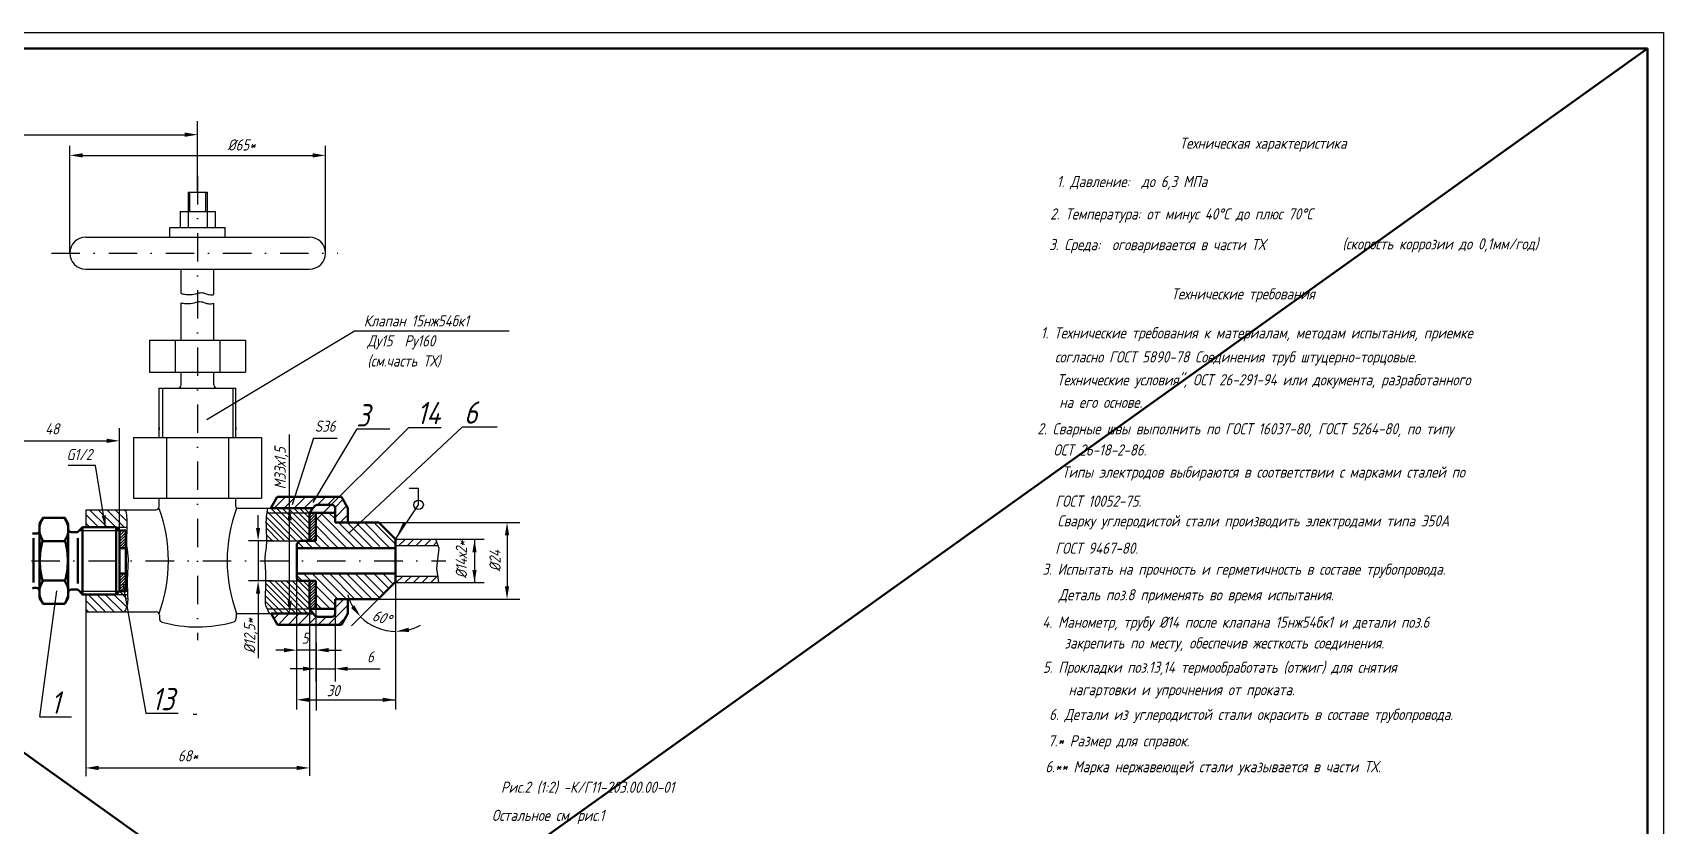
# Model space of a CAD drawing. Header units: inches. Extents: x 11643 to 12484, y 7062 to 7656.
# Drawn here: x 11974 to 12484, y 7408 to 7656 of the extents above; entities that cross this region are included whole.
import ezdxf

# ---------------------------------------------------------------- set-up
doc = ezdxf.new("R2010")
doc.units = ezdxf.units.IN
doc.header["$LTSCALE"] = 0.7
doc.header["$MEASUREMENT"] = 0
doc.linetypes.add('DASHDOT', pattern=[25.4, 12.7, -6.35, 0, -6.35])
doc.styles.get("Standard").update_dxf_attribs({"font": 'romand.shx', "width": 0.8, "oblique": 15, "height": 3.5})
doc.dimstyles.get("Standard").update_dxf_attribs({"dimtxt": 3.5, "dimasz": 4, "dimexe": 4, "dimexo": 0, "dimgap": 2, "dimtad": 1, "dimdec": 0, "dimdsep": 46, "dimtxsty": 'Standard', "dimcen": 0.09, "dimadec": 0, "dimazin": 0, "dimtfac": 1, "dimtdec": 0, "dimtmove": 0, "dimatfit": 3, "dimfxl": 0.18, "dimtolj": 1, "dimtzin": 0, "dimlwd": 25, "dimlwe": 25, "dimarcsym": 0})
pattern_1 = [(45, (10224.52324, 6826.40195), (-0.44194174, 0.44194174), [])]

# ---------------------------------------------------------------- blocks, each defined once
blk = doc.blocks.new('*D9')
at = {"color": 0, "lineweight": 25, "transparency": 16777216}
for p, q in [((11959.05, 7499.37), (11959.05, 7531.91)), ((12001.11, 7499.8), (12001.11, 7531.91)), ((11963.05, 7527.91), (11997.11, 7527.91))]:
    blk.add_line(p, q, dxfattribs=at)
for points in [[(11963.05, 7528.58), (11963.05, 7527.24), (11959.05, 7527.91)], [(11997.11, 7528.58), (11997.11, 7527.24), (12001.11, 7527.91)]]:
    blk.add_solid(points, dxfattribs=at)
at = {"layer": 'DEFPOINTS', "color": 0, "lineweight": 25, "transparency": 16777216}
for p in [(12001.11, 7527.91), (12001.11, 7499.8), (11959.05, 7499.37)]:
    blk.add_point(p, dxfattribs=at)
at = {"color": 0, "lineweight": 25, "transparency": 16777216, "insert": (11980.08, 7531.66), "char_height": 3.5, "attachment_point": 5}
blk.add_mtext('\\A1;48', dxfattribs=at)
blk = doc.blocks.new('*D10')
at = {"color": 0, "lineweight": 25, "transparency": 16777216}
for p, q in [((12082.29, 7502.35), (12126.39, 7502.35)), ((12122.39, 7498.35), (12122.39, 7482.35)), ((12082.07, 7478.35), (12126.39, 7478.35))]:
    blk.add_line(p, q, dxfattribs=at)
for points in [[(12121.72, 7498.35), (12123.05, 7498.35), (12122.39, 7502.35)], [(12121.72, 7482.35), (12123.05, 7482.35), (12122.39, 7478.35)]]:
    blk.add_solid(points, dxfattribs=at)
at = {"layer": 'DEFPOINTS', "color": 0, "lineweight": 25, "transparency": 16777216}
for p in [(12082.29, 7502.35), (12082.07, 7478.35), (12122.39, 7478.35)]:
    blk.add_point(p, dxfattribs=at)
at = {"color": 0, "lineweight": 25, "transparency": 16777216, "insert": (12118.64, 7490.35), "char_height": 3.5, "attachment_point": 5, "rotation": 90}
blk.add_mtext('\\A1;%%C24', dxfattribs=at)
blk = doc.blocks.new('*D11')
at = {"color": 0, "lineweight": 25, "transparency": 16777216}
for p, q in [((12062.58, 7475.35), (12062.58, 7452.55)), ((12068.58, 7475.35), (12068.58, 7452.55)), ((12058.58, 7456.55), (12054.58, 7456.55)), ((12062.58, 7456.55), (12068.58, 7456.55)), ((12072.58, 7456.55), (12082.72, 7456.55))]:
    blk.add_line(p, q, dxfattribs=at)
for points in [[(12058.58, 7457.22), (12058.58, 7455.89), (12062.58, 7456.55)], [(12072.58, 7457.22), (12072.58, 7455.89), (12068.58, 7456.55)]]:
    blk.add_solid(points, dxfattribs=at)
at = {"layer": 'DEFPOINTS', "color": 0, "lineweight": 25, "transparency": 16777216}
for p in [(12062.58, 7475.35), (12068.58, 7475.35), (12068.58, 7456.55)]:
    blk.add_point(p, dxfattribs=at)
at = {"color": 0, "lineweight": 25, "transparency": 16777216, "insert": (12079.65, 7460.3), "char_height": 3.5, "attachment_point": 5}
blk.add_mtext('\\A1;6', dxfattribs=at)

msp = doc.modelspace()

# ---------------------------------------------------------------- hatches: boundary and pattern name
at = {"lineweight": 25}
h = msp.add_hatch(dxfattribs=at)
h.set_pattern_fill('ANSI31', color=256, scale=5, style=0)
h.set_pattern_definition(pattern_1)
h.paths.add_polyline_path([(12062.58, 7501.96, -0.093807), (12060.58, 7502.62), (12060.58, 7496.65), (12062.58, 7496.65)])
h.paths.add_polyline_path([(12062.58, 7505.35), (12060.58, 7505.35), (12060.58, 7502.62, 0.093807), (12062.58, 7501.96)])
h.paths.add_polyline_path([(12062.58, 7483.52), (12062.58, 7484.05), (12060.58, 7484.05), (12060.58, 7475.35), (12062.58, 7475.35)])
h = msp.add_hatch(dxfattribs=at)
h.set_pattern_fill('ANSI31', color=256, scale=5, style=0)
h.set_pattern_definition(pattern_1)
h.paths.add_polyline_path([(12003.11, 7499.8), (12001.63, 7499.8), (12001.11, 7499.29), (12001.11, 7494.32), (12003.11, 7494.32)])
h.paths.add_polyline_path([(12003.11, 7486.38), (12001.68, 7486.38), (12001.11, 7485.82), (12001.11, 7481.09), (12000.99, 7480.95), (12001.1, 7480.85), (12002.58, 7480.85), (12002.58, 7480.86), (12003.11, 7480.86)])

# ---------------------------------------------------------------- linework, layer by layer
for p, q in [((11643.15, 7655.69), (12484.15, 7655.69)), ((12484.15, 7655.69), (12484.15, 7061.69)), ((12022.58, 7605.78), (12028.58, 7605.78)), ((12022.58, 7605.78), (12022.58, 7594.64)), ((12023.08, 7605.78), (12023.08, 7599.64)), ((12028.08, 7605.78), (12028.08, 7599.64)), ((12028.58, 7605.78), (12028.58, 7594.64)), ((12020.08, 7599.64), (12031.08, 7599.64)), ((12020.08, 7599.64), (12020.08, 7594.64)), ((12031.08, 7599.64), (12031.08, 7594.64)), ((11990.6, 7591.64), (12060.57, 7591.64)), ((12016.91, 7594.64), (12034.25, 7594.64)), ((12016.91, 7591.64), (12016.91, 7594.64)), ((12034.25, 7591.64), (12034.25, 7594.64)), ((11990.6, 7581.64), (12060.57, 7581.64)), ((12020.45, 7574.04), (12020.45, 7581.64)), ((12030.71, 7573.69), (12030.71, 7581.64)), ((12020.45, 7559.43), (12020.45, 7571.11)), ((12030.71, 7559.43), (12030.71, 7570.97)), ((12074.88, 7562.31), (12028.47, 7534.49)), ((12074.88, 7562.31), (12123.07, 7562.31)), ((12010.58, 7559.43), (12040.58, 7559.43)), ((12010.58, 7549.43), (12040.58, 7549.43)), ((12020.45, 7545.43), (12020.45, 7549.43)), ((12030.71, 7545.43), (12030.71, 7549.43)), ((12013.58, 7544.43), (12037.58, 7544.43)), ((12013.58, 7528.99), (12013.58, 7544.43)), ((12014.59, 7544.43), (12014.59, 7528.99)), ((12036.57, 7544.43), (12036.57, 7528.99)), ((12037.58, 7528.99), (12037.58, 7544.43)), ((12013.58, 7532.03), (12013.58, 7531.33)), ((12037.58, 7532.03), (12037.58, 7531.33)), ((12091.68, 7532.06), (12101.75, 7532.06)), ((12005.58, 7528.99), (12045.58, 7528.99)), ((12005.58, 7528.99), (12005.58, 7509.99)), ((12015.87, 7528.99), (12015.87, 7509.99)), ((12035.29, 7528.99), (12035.29, 7509.99)), ((12045.58, 7528.99), (12045.58, 7509.99)), ((12061.81, 7528.74), (12069.29, 7528.74)), ((11993.6, 7520.23), (11985.08, 7520.23)), ((11996.79, 7500.85), (11993.6, 7520.23)), ((12005.58, 7509.99), (12045.58, 7509.99)), ((12013.58, 7507.35), (12013.58, 7509.99)), ((12037.58, 7507.35), (12037.58, 7509.99)), ((11990.58, 7506.35), (12012.58, 7506.35)), ((12060.42, 7505.35), (12059.01, 7506.76)), ((12087.52, 7497.17), (12094.73, 7507.83)), ((11976.11, 7490.35), (11976.11, 7501.94)), ((11985.11, 7501.94), (11985.11, 7490.35)), ((11985.11, 7490.35), (11985.11, 7501.94)), ((11988.26, 7499.5), (11989.64, 7500.87)), ((11988.61, 7499.85), (12001.11, 7499.85)), ((12000.11, 7500.85), (12003.44, 7500.85)), ((11974.32, 7498.85), (11975.11, 7498.85)), ((11986.11, 7499.35), (11987.91, 7499.35)), ((12001.11, 7498.94), (12001.11, 7481.95)), ((11976.11, 7478.76), (11976.11, 7490.35)), ((11985.11, 7490.35), (11985.11, 7478.76)), ((11988.61, 7480.85), (12001.11, 7480.85)), ((12000.11, 7479.85), (12003.68, 7479.85)), ((12003.11, 7480.85), (12003.65, 7480.85)), ((12058.58, 7484.05), (12060.58, 7482.05)), ((11990.58, 7474.35), (12012.65, 7474.35)), ((12013.65, 7473.35), (12013.65, 7472.59)), ((12037.64, 7473.35), (12037.64, 7472.59)), ((11976.25, 7441.53), (11986.18, 7441.53))]:
    msp.add_line(p, q)
at = {"lineweight": 50}
for p, q in [((11663.15, 7650.69), (12479.15, 7650.69)), ((12479.15, 7650.69), (12479.15, 7066.69)), ((12048.49, 7506.85), (12050.51, 7510.35)), ((12072.58, 7506.85), (12070.56, 7510.35)), ((12062.28, 7507.53), (12060.59, 7505.35)), ((11976.11, 7501.94), (11977.22, 7503.85)), ((11976.11, 7501.94), (11976.11, 7490.35)), ((11977.22, 7503.85), (11984.01, 7503.85)), ((11985.11, 7501.94), (11984.01, 7503.85)), ((11988.26, 7499.5), (11989.61, 7500.85)), ((11989.61, 7500.85), (11989.61, 7490.35)), ((11989.61, 7500.85), (12000.12, 7500.85)), ((12000.11, 7500.85), (12000.11, 7490.36)), ((12000.11, 7500.85), (12001.11, 7499.85)), ((12001.11, 7499.85), (12003.11, 7499.85)), ((12001.11, 7499.85), (12001.11, 7480.85)), ((12003.11, 7499.85), (12003.11, 7480.85)), ((12087.49, 7497.15), (12082.29, 7502.35)), ((11974.29, 7497.47), (11974.29, 7490.35)), ((11974.29, 7496.98), (11974.29, 7483.52)), ((11974.32, 7498.85), (11975.11, 7498.85)), ((11977.06, 7496.54), (11984.16, 7496.54)), ((11986.11, 7499.35), (11987.91, 7499.35)), ((11988.11, 7497.47), (11988.11, 7490.35)), ((12057.6, 7496.65), (12056.6, 7495.65)), ((11976.11, 7490.35), (11976.11, 7478.76)), ((11985.11, 7478.76), (11985.11, 7490.35)), ((11988.11, 7483.23), (11988.11, 7490.35)), ((11989.61, 7479.85), (11989.61, 7490.35)), ((12000.11, 7479.85), (12000.11, 7490.34)), ((12001.11, 7494.32), (12003.11, 7494.32)), ((12001.11, 7486.38), (12003.11, 7486.38)), ((12057.34, 7484.05), (12056.6, 7484.8)), ((11974.32, 7481.85), (11975.11, 7481.85)), ((11974.32, 7481.85), (11975.11, 7481.85)), ((11974.32, 7481.85), (11975.11, 7481.85)), ((11976.11, 7478.76), (11976.11, 7480.85)), ((11976.11, 7480.57), (11976.11, 7480.85)), ((11977.06, 7484.17), (11984.16, 7484.17)), ((11985.11, 7480.57), (11985.11, 7478.76)), ((11985.11, 7478.76), (11985.11, 7480.57)), ((11986.11, 7481.35), (11987.91, 7481.35)), ((11986.11, 7481.35), (11987.91, 7481.35)), ((11986.11, 7481.35), (11987.91, 7481.35)), ((11988.26, 7481.21), (11989.64, 7479.83)), ((11988.26, 7481.21), (11989.61, 7479.85)), ((11988.26, 7481.21), (11989.61, 7479.85)), ((11989.61, 7479.85), (12000.11, 7479.85)), ((12001.11, 7480.85), (12000.11, 7479.85)), ((12001.11, 7480.85), (12003.11, 7480.85)), ((12087.49, 7483.77), (12082.07, 7478.35)), ((11976.11, 7478.76), (11977.22, 7476.85)), ((11976.11, 7478.76), (11977.22, 7476.85)), ((11977.22, 7476.85), (11984.01, 7476.85)), ((11977.22, 7476.85), (11984.01, 7476.85)), ((11985.11, 7478.76), (11984.01, 7476.85)), ((11985.11, 7478.76), (11984.01, 7476.85)), ((12062.28, 7473.18), (12060.59, 7475.35)), ((12048.58, 7473.85), (12050.6, 7470.35)), ((12048.58, 7473.85), (12058.37, 7473.85)), ((12072.58, 7473.85), (12070.56, 7470.35))]:
    msp.add_line(p, q, dxfattribs=at)
at = {"color": 0, "linetype": 'ByBlock'}
for p, q in [((12025.58, 7605.78), (12025.58, 7627.97)), ((11907.93, 7623.74), (12021.58, 7623.74)), ((11985.6, 7586.64), (11985.6, 7620.26)), ((11989.6, 7617.26), (12061.57, 7617.26)), ((12065.57, 7586.64), (12065.57, 7620.26)), ((12044.51, 7500.65), (12044.51, 7504.65)), ((12049.3, 7496.65), (12041.51, 7496.65)), ((12044.51, 7496.65), (12044.51, 7484.05)), ((12099.98, 7497.15), (12115.21, 7497.15)), ((12112.21, 7497.15), (12112.21, 7483.55)), ((12087.49, 7490.35), (12087.49, 7443.83)), ((12056.54, 7484.8), (12056.54, 7443.83)), ((12049.05, 7484.05), (12041.51, 7484.05)), ((12044.51, 7480.05), (12044.51, 7459.86)), ((12100.94, 7483.55), (12115.21, 7483.55)), ((11990.58, 7474.35), (11990.58, 7422.95)), ((12060.58, 7474.35), (12060.58, 7423.04)), ((12062.64, 7464.76), (12062.64, 7443.53)), ((12060.54, 7446.83), (12087.49, 7446.83)), ((11994.58, 7425.51), (12056.58, 7425.51))]:
    msp.add_line(p, q, dxfattribs=at)
at = {"linetype": 'DASHDOT'}
for p, q in [((12025.58, 7610.81), (12025.58, 7465.5)), ((11979.88, 7586.64), (12069.5, 7586.64)), ((11902.05, 7490.35), (12103.23, 7490.35))]:
    msp.add_line(p, q, dxfattribs=at)
at = {"linetype": 'Continuous'}
for p, q in [((12010.58, 7559.43), (12010.58, 7549.43)), ((12018.58, 7559.43), (12018.58, 7549.43)), ((12032.58, 7559.43), (12032.58, 7549.43)), ((12040.58, 7559.43), (12040.58, 7549.43)), ((11990.58, 7506.35), (11990.58, 7500.85)), ((12037.72, 7506.85), (12048.49, 7506.85)), ((12047.24, 7505.35), (12062.58, 7505.35)), ((12048.58, 7507.01), (12048.58, 7506.85)), ((12060.58, 7505.35), (12060.58, 7496.65)), ((12000.11, 7500.85), (12000.11, 7480.73)), ((12000.11, 7500.12), (12000.11, 7490.35)), ((12047.12, 7496.65), (12060.58, 7496.65)), ((12087.49, 7497.15), (12099.98, 7497.15)), ((12087.49, 7495.15), (12100.7, 7495.15)), ((11985.11, 7478.76), (11985.11, 7490.35)), ((12000.11, 7480.73), (12000.11, 7490.35)), ((12087.49, 7485.55), (12100.94, 7485.55)), ((11990.58, 7479.85), (11990.58, 7474.35)), ((12046.87, 7484.05), (12060.58, 7484.05)), ((12060.58, 7484.05), (12060.58, 7475.35)), ((12060.58, 7484.05), (12060.58, 7474.35)), ((12087.27, 7483.55), (12100.94, 7483.55)), ((12047.27, 7475.35), (12060.38, 7475.35)), ((12037.77, 7473.85), (12048.58, 7473.85))]:
    msp.add_line(p, q, dxfattribs=at)
at = {"lineweight": 25}
for p, q in [((12091.68, 7532.06), (12060.48, 7500.97)), ((12061.78, 7508.55), (12075.54, 7531.71)), ((12073, 7499.06), (12108.42, 7532.27)), ((12075.54, 7531.71), (12085.68, 7531.71)), ((12108.42, 7532.27), (12119.3, 7532.27)), ((12054.37, 7477.85), (12054.37, 7529.85)), ((12061.81, 7528.74), (12055.21, 7507.83)), ((12003.11, 7499.85), (12003.42, 7499.85)), ((11976.25, 7441.53), (11981.57, 7480.96)), ((12002.14, 7483.35), (12009.39, 7442.69)), ((12062.58, 7483.52), (12062.58, 7458.39)), ((12082.07, 7478.35), (12073.73, 7470.01)), ((12042.7, 7462.39), (12042.46, 7462.39)), ((12052.6, 7462.39), (12050.06, 7462.39)), ((12062.58, 7462.39), (12056.6, 7462.39)), ((12066.58, 7462.39), (12070.58, 7462.39)), ((12009.39, 7442.69), (12019.5, 7442.69)), ((12024.19, 7442.36), (12025.33, 7442.36))]:
    msp.add_line(p, q, dxfattribs=at)
at = {"color": 0}
for p, q in [((12049.54, 7506.85), (12053.04, 7510.35)), ((12052.68, 7506.85), (12056.18, 7510.35)), ((12055.83, 7506.85), (12059.33, 7510.35)), ((12058.97, 7506.85), (12062.47, 7510.35)), ((12063.11, 7507.85), (12065.61, 7510.35)), ((12066.25, 7507.85), (12068.75, 7510.35)), ((11994.57, 7500.85), (11990.58, 7504.84)), ((11997.26, 7500.85), (11991.76, 7506.35)), ((11999.96, 7500.85), (11994.46, 7506.35)), ((12002.65, 7500.85), (11997.15, 7506.35)), ((12003.23, 7502.97), (11999.84, 7506.35)), ((12002.87, 7506.02), (12002.54, 7506.35)), ((12056.37, 7496.65), (12047.3, 7505.73)), ((12058.64, 7496.71), (12048.49, 7506.85)), ((12060.49, 7496.65), (12050.29, 7506.85)), ((12060.43, 7498.5), (12052.08, 7506.85)), ((12060.58, 7500.15), (12053.88, 7506.85)), ((12060.58, 7501.94), (12055.68, 7506.85)), ((12060.58, 7503.74), (12057.47, 7506.85)), ((12074.98, 7494.35), (12063.98, 7505.35)), ((12068.58, 7503.44), (12066.67, 7505.35)), ((12068.57, 7507.02), (12071.05, 7509.5)), ((12068.58, 7503.89), (12072.2, 7507.51)), ((12070.18, 7502.35), (12072.58, 7504.75)), ((11991.87, 7500.85), (11990.58, 7502.14)), ((12052.76, 7496.65), (12046.98, 7502.44)), ((12050.99, 7496.65), (12047, 7500.64)), ((12054.54, 7496.65), (12047.08, 7504.12)), ((12072.29, 7494.35), (12062.58, 7504.05)), ((12069.59, 7494.35), (12062.58, 7501.36)), ((12077.58, 7494.44), (12069.67, 7502.35)), ((12080.37, 7494.35), (12072.37, 7502.35)), ((12082.58, 7494.83), (12075.06, 7502.35)), ((12085.76, 7494.35), (12077.76, 7502.35)), ((12087.49, 7495.54), (12080.67, 7502.35)), ((12049.04, 7496.65), (12047.07, 7498.62)), ((12058.81, 7494.35), (12057.06, 7496.11)), ((12061.51, 7494.35), (12059.21, 7496.65)), ((12064.2, 7494.35), (12061.9, 7496.65)), ((12066.9, 7494.35), (12062.58, 7498.67)), ((12087.49, 7496.76), (12087.88, 7497.15)), ((12088.58, 7495.15), (12090.58, 7497.15)), ((12091.27, 7495.15), (12093.27, 7497.15)), ((12093.97, 7495.15), (12095.97, 7497.15)), ((12096.66, 7495.15), (12098.66, 7497.15)), ((12099.35, 7495.15), (12100.34, 7496.14)), ((12058.34, 7484.05), (12056.6, 7485.79)), ((12061.03, 7484.05), (12058.73, 7486.35)), ((12069.43, 7478.35), (12061.43, 7486.35)), ((12072.12, 7478.35), (12064.12, 7486.35)), ((12074.81, 7478.35), (12066.81, 7486.35)), ((12077.51, 7478.35), (12069.51, 7486.35)), ((12080.2, 7478.35), (12072.2, 7486.35)), ((12082.48, 7478.76), (12074.9, 7486.35)), ((12083.83, 7480.11), (12077.59, 7486.35)), ((12085.4, 7481.68), (12080.72, 7486.35)), ((12086.8, 7483.08), (12083.53, 7486.35)), ((12087.75, 7483.55), (12089.75, 7485.55)), ((12090.45, 7483.55), (12092.45, 7485.55)), ((12093.14, 7483.55), (12095.14, 7485.55)), ((12095.84, 7483.55), (12097.84, 7485.55)), ((12098.53, 7483.55), (12100.53, 7485.55)), ((11996.82, 7474.35), (11991.32, 7479.85)), ((11999.52, 7474.35), (11994.02, 7479.85)), ((12002.21, 7474.35), (11996.71, 7479.85)), ((12003.24, 7476.02), (11999.4, 7479.85)), ((12003.48, 7478.47), (12001.11, 7480.84)), ((12052.39, 7473.85), (12046.75, 7479.49)), ((12054.52, 7473.85), (12046.82, 7481.55)), ((12056.35, 7473.85), (12046.87, 7483.33)), ((12058.14, 7473.85), (12047.94, 7484.05)), ((12059.94, 7473.85), (12049.74, 7484.05)), ((12060.23, 7475.35), (12051.53, 7484.05)), ((12060.58, 7476.8), (12053.33, 7484.05)), ((12060.58, 7478.6), (12055.13, 7484.05)), ((12060.58, 7480.6), (12057.13, 7484.05)), ((12068.58, 7476.5), (12062.58, 7482.5)), ((12067.04, 7475.35), (12062.58, 7479.81)), ((12082.48, 7478.76), (12078.4, 7482.85)), ((11994.13, 7474.35), (11990.58, 7477.9)), ((11991.43, 7474.35), (11990.58, 7475.2)), ((12050.56, 7473.85), (12046.73, 7477.68)), ((12064.34, 7475.35), (12062.58, 7477.11)), ((12066.47, 7470.35), (12072.47, 7476.35)), ((12068.58, 7475.6), (12071.33, 7478.35)), ((12049.51, 7472.25), (12051.11, 7473.85)), ((12050.76, 7470.35), (12054.26, 7473.85)), ((12053.9, 7470.35), (12057.4, 7473.85)), ((12057.04, 7470.35), (12060.54, 7473.85)), ((12060.19, 7470.35), (12060.58, 7470.75)), ((12060.58, 7470.75), (12062.76, 7472.93)), ((12063.33, 7470.35), (12065.83, 7472.85)), ((12069.61, 7470.35), (12071.85, 7472.59))]:
    msp.add_line(p, q, dxfattribs=at)
at = {"linetype": 'Continuous', "lineweight": 50}
for p, q in [((12050.51, 7510.35), (12070.56, 7510.35)), ((12048.49, 7506.85), (12061.58, 7506.85)), ((12060.58, 7505.35), (12068.58, 7505.35)), ((12060.58, 7505.35), (12060.58, 7496.65)), ((12062.58, 7505.35), (12062.58, 7496.65)), ((12063.24, 7507.85), (12067.58, 7507.85)), ((12068.58, 7506.85), (12068.58, 7502.35)), ((12072.58, 7506.85), (12072.58, 7502.35)), ((11985.11, 7501.94), (11985.11, 7490.35)), ((12068.58, 7502.35), (12082.29, 7502.35)), ((12056.6, 7495.65), (12056.6, 7484.8)), ((12057.6, 7496.65), (12062.58, 7496.65)), ((12087.49, 7497.15), (12087.49, 7483.77)), ((12056.6, 7494.35), (12087.49, 7494.35)), ((12056.6, 7486.35), (12087.49, 7486.35)), ((12057.34, 7484.05), (12062.58, 7484.05)), ((12060.58, 7484.05), (12060.58, 7475.35)), ((12062.58, 7484.05), (12062.58, 7475.35)), ((12060.58, 7475.35), (12068.58, 7475.35)), ((12068.58, 7478.35), (12082.07, 7478.35)), ((12068.58, 7478.35), (12068.58, 7473.85)), ((12072.58, 7478.35), (12072.58, 7473.85)), ((12048.58, 7473.85), (12061.58, 7473.85)), ((12050.6, 7470.35), (12070.56, 7470.35)), ((12063.24, 7472.85), (12067.58, 7472.85))]:
    msp.add_line(p, q, dxfattribs=at)
at = {"linetype": 'Continuous', "lineweight": 30}
for p, q in [((12094.73, 7512.99), (12091.72, 7512.99)), ((12094.73, 7507.83), (12094.73, 7512.99))]:
    msp.add_line(p, q, dxfattribs=at)
at = {"color": 1, "lineweight": 50}
for points in [[(11663.15, 7650.69), (12479.15, 7066.69)], [(12479.15, 7650.69), (11663.15, 7066.69)]]:
    msp.add_lwpolyline(points, dxfattribs=at)
for points, format in [([(12020.45, 7574.04, 0.020044), (12021.55, 7573.79, 0.060126), (12023.25, 7573.69, 0.062299), (12025.62, 7574.12, -0.100606), (12027.12, 7574.28, -0.079078), (12028, 7574.05, 0.057292), (12029.2, 7573.69, 0.090584), (12030.67, 7573.68, 0.001723), (12030.71, 7573.69)], "xyb"), ([(12020.45, 7571.11, 0.011822), (12021.1, 7570.97, 0.060126), (12022.81, 7570.86, 0.062299), (12025.18, 7571.3, -0.100606), (12026.67, 7571.46, -0.079078), (12027.55, 7571.23, 0.057292), (12028.75, 7570.86, 0.090584), (12030.22, 7570.86, 0.018376), (12030.71, 7570.97)], "xyb"), ([(12003.04, 7506.35, -0.010158), (12003.36, 7504.11, -0.030036), (12003.46, 7502.5, -0.013798), (12003.34, 7498.15, 0.026226), (12003.34, 7495.86, 0.02831), (12003.63, 7493.16, -0.037565), (12003.81, 7491.12, -0.018986), (12003.77, 7489.11, 0.008915), (12003.58, 7484.83, 0.019358), (12003.62, 7481.44, -0.01613), (12003.7, 7477.36, -0.103314), (12003.32, 7475.68, -0.018147), (12002.66, 7474.35)], "xyb"), ([(12047.48, 7506.85, 0.012435), (12047.08, 7504.11, 0.030036), (12046.98, 7502.5, 0.013798), (12047.09, 7498.15, -0.026226), (12047.09, 7495.86, -0.02831), (12046.8, 7493.16, 0.037565), (12046.62, 7491.12, 0.018986), (12046.67, 7489.11, -0.008915), (12046.86, 7484.83, -0.019358), (12046.81, 7481.44, 0.01613), (12046.74, 7477.36, 0.103314), (12047.11, 7475.68, 0.025158), (12048.05, 7473.85)], "xyb"), ([(12087.52, 7497.17, 0, 1, 0), (12090.41, 7502.31, 1, 1, 0)], "xyseb")]:
    msp.add_lwpolyline(points, format=format)
msp.add_lwpolyline([(12099.98, 7497.15), (12101.01, 7494.3), (12100.34, 7487.93), (12100.94, 7483.55)])
msp.add_circle((12094.71, 7507.88), 1.5)
for centre, radius, start, end in [((11990.6, 7586.64), 5, 90, 270), ((12060.57, 7586.64), 5, 270, 90), ((12019.45, 7545.43), 1, 270, 0), ((12031.71, 7545.43), 1, 180, 270), ((12012.58, 7507.35), 1, 270, 0), ((11969.08, 7490.35), 47.39, 339.6416, 20.4486), ((12082.22, 7490.35), 47.39, 159.6234, 200.3439), ((12038.58, 7507.35), 1, 180, 210), ((12012.65, 7473.35), 1, 0, 90), ((12016.65, 7472.59), 3, 180, 192.5727), ((12014.69, 7472.15), 1, 192.5727, 254.0258), ((12025.54, 7510.04), 40.41, 254.0258, 286.3009), ((12036.6, 7472.21), 1, 286.3009, 349.2546), ((12034.64, 7472.59), 3, 349.2546, 0), ((12038.64, 7473.35), 1, 150, 180), ((12063.24, 7474.45), 1.6, 225, 270)]:
    msp.add_arc(centre, radius, start, end)
at = {"lineweight": 50}
for centre, radius, start, end in [((12063.24, 7506.25), 1.6, 90, 127.1648), ((11975.11, 7499.85), 1, 270, 0), ((11982.11, 7500.14), 6.03, 141.9873, 174.0045), ((11979.11, 7500.14), 6.03, 323.3648, 38.0127), ((11986.11, 7500.35), 1, 180, 270), ((11974.32, 7499.35), 0.5, 225, 270), ((11982.11, 7500.14), 6.03, 185.9955, 216.6352), ((12000.25, 7490.35), 24, 165.0667, 180), ((11960.97, 7490.35), 24, 0, 14.9333), ((11987.91, 7499.85), 0.5, 270, 315), ((12000.25, 7490.35), 24, 180, 194.9333), ((11960.97, 7490.35), 24, 345.0667, 0), ((11974.32, 7481.35), 0.5, 90, 135), ((11974.32, 7481.35), 0.5, 90, 135), ((11975.11, 7480.85), 1, 0, 90), ((11975.11, 7480.85), 1, 0, 90), ((11982.11, 7480.57), 6.03, 143.3648, 174.0045), ((11982.11, 7480.57), 6.03, 185.9955, 218.0127), ((11979.11, 7480.57), 6.03, 321.9873, 354.0045), ((11979.11, 7480.57), 6.03, 5.9955, 36.6352), ((11986.11, 7480.35), 1, 90, 180), ((11987.91, 7480.85), 0.5, 45, 90), ((11987.91, 7480.85), 0.5, 45, 90), ((12063.24, 7474.45), 1.6, 232.8352, 270)]:
    msp.add_arc(centre, radius, start, end, dxfattribs=at)
at = {"linetype": 'Continuous', "lineweight": 50}
for centre, start, end in [((12067.58, 7506.85), 0, 90), ((12067.58, 7473.85), 270, 0)]:
    msp.add_arc(centre, 1, start, end, dxfattribs=at)
at = {"lineweight": 25}
for start, end in [(195.7738, 210.3869), (225, 270), (284.6131, 299.2262)]:
    msp.add_arc((12087.68, 7483.96), 15.73, start, end, dxfattribs=at)
at = {"color": 0, "linetype": 'ByBlock'}
for points in [[(12021.58, 7624.41), (12021.58, 7623.08), (12025.58, 7623.74)], [(11989.6, 7617.92), (11989.6, 7616.59), (11985.6, 7617.26)], [(12061.57, 7617.92), (12061.57, 7616.59), (12065.57, 7617.26)], [(12043.84, 7500.65), (12045.17, 7500.65), (12044.51, 7496.65)], [(12111.55, 7492.98), (12112.88, 7492.98), (12112.21, 7496.98)], [(12111.55, 7487.5), (12112.88, 7487.5), (12112.21, 7483.5)], [(12043.84, 7480.05), (12045.17, 7480.05), (12044.51, 7484.05)], [(12060.54, 7447.5), (12060.54, 7446.16), (12056.54, 7446.83)], [(12083.46, 7447.5), (12083.46, 7446.16), (12087.46, 7446.83)], [(11994.58, 7426.18), (11994.58, 7424.85), (11990.58, 7425.51)], [(12056.58, 7426.18), (12056.58, 7424.85), (12060.58, 7425.51)]]:
    msp.add_solid(points, dxfattribs=at)
at = {"lineweight": 25}
for points in [[(12053.71, 7503.01), (12055.04, 7503.01), (12054.37, 7507.01)], [(12053.71, 7477.85), (12055.04, 7477.85), (12054.37, 7473.85)], [(12074.64, 7476.41), (12073.58, 7475.59), (12076.56, 7472.84)], [(12091.73, 7468.08), (12091.56, 7469.4), (12087.68, 7468.23)], [(12052.6, 7463.06), (12052.6, 7461.72), (12056.6, 7462.39)], [(12066.58, 7463.06), (12066.58, 7461.72), (12062.58, 7462.39)]]:
    msp.add_solid(points, dxfattribs=at)
msp.add_solid([(11996.86, 7504.68), (11995.55, 7504.46), (11996.85, 7500.63)])
at = {"layer": 'DEFPOINTS', "color": 0, "linetype": 'ByBlock'}
for p in [(12025.58, 7623.74), (12065.57, 7617.26), (12025.58, 7605.78), (11985.6, 7586.64), (12065.57, 7586.64), (12061.58, 7506.85), (12000.02, 7499.12), (12001.01, 7499.05), (12001.01, 7499.05), (12049.3, 7496.65), (12099.98, 7497.15), (12056.54, 7484.8), (11999.99, 7481.73), (12000.99, 7481.81), (12000.99, 7481.81), (12044.51, 7484.05), (12049.05, 7484.05), (12086.54, 7482.85), (12100.94, 7483.55), (12112.21, 7483.55), (11990.58, 7474.35), (12060.58, 7455.96), (12086.54, 7446.83)]:
    msp.add_point(p, dxfattribs=at)
at = {"layer": 'DEFPOINTS', "color": 0, "linetype": 'ByBlock', "lineweight": 50}
for p in [(11976.11, 7499.51), (11985.11, 7499.51), (11976.11, 7481.2), (11985.11, 7481.2), (12060.58, 7474.35), (12061.58, 7473.85)]:
    msp.add_point(p, dxfattribs=at)

# ---------------------------------------------------------------- texts
at = {"linetype": 'Continuous', "lineweight": 25, "oblique": 15, "width": 0.8}
for s, p in [('на его основе.', (12295.16, 7538.22)), ('Остальное см. рис.1', (12117.65, 7408.92))]:
    msp.add_text(s, height=3.5, dxfattribs=at).set_placement(p)
at = {"lineweight": 25, "char_height": 3.5, "attachment_point": 1}
for s, insert, width in [('%%C65*', (12034.94, 7622.28), 33.0967), ('Техническая характеристика', (12332.79, 7622.81), 128.6102), ('1. Давление:  до 6,3 МПа ', (12294.38, 7610.82), 144.1261), ('2. Температура: от минус 40%%DС до плюс 70%%DС ', (12292.33, 7600.68), 173.4196), ('   (скорость коррозии до 0,1мм/год)', (12378.18, 7591.32), 208.7798), ('3. Среда:  оговаривается в части ТХ', (12291.96, 7591.08), 121.0246), ('Технические требования', (12330.21, 7575.66), 102.7909), ('Клапан 15нж54бк1', (12077.57, 7567.21), 49.9493), ('Ду15  Ру160', (12078.69, 7560.96), 41.1648), ('1. Технические требования к материалам, методам испытания, приемке ', (12289.37, 7563.47), 177.1895), (' согласно ГОСТ 5890-78 Соединения труб штуцерно-торцовые.', (12291.94, 7555.93), 228.4083), ('(см.часть ТХ)', (12078.69, 7554.66), 43.7185), ('Технические условия", ОСТ 26-291-94 или документа, разработанного', (12294.43, 7548.77), 203.9525), ('S36', (12062.25, 7534.25), 16.1094), ('2. Сварные швы выполнить по ГОСТ 16037-80, ГОСТ 5264-80, по типу', (12288.32, 7533.43), 208.7798), ('G1/2', (11984.57, 7525.37), 30.8241), ('   ОСТ 26-18-2-86. ', (12287.76, 7526.79), 208.7798), ('Типы электродов выбираются в соответствии с марками сталей по', (12295.99, 7519.88), 196.4011), ('   ГОСТ 10052-75.', (12288.32, 7510.78), 208.7798), ('Сварку углеродистой стали производить электродами типа Э50А', (12294.56, 7504.6), 196.4011), ('   ГОСТ 9467-80.', (12288.32, 7496.04), 208.7798), ('3. Испытать на прочность и герметичность в составе трубопровода.', (12289.86, 7489.46), 200.573), ('Деталь поз.8 применять во время испытания.', (12294.99, 7481.48), 154.9499), ('4. Манометр, трубу %%C14 после клапана 15нж54бк1 и детали поз.6', (12289.86, 7472.9), 212.0625), ('закрепить по месту, обеспечив жесткость соединения.', (12296.76, 7466.38), 178.2507), (' 5. Прокладки поз.13,14 термообработать (отжиг) для снятия ', (12288.18, 7458.77), 184.8861), ('30', (12065.98, 7451.46), 15.6512), ('  нагартовки и упрочнения от проката.', (12294.32, 7451.76), 179.2446), ('6. Детали из углеродистой стали окрасить в составе трубопровода.', (12291.97, 7444.01), 194.1599), ('7.* Размер для справок.', (12291.67, 7435.76), 182.1899), ('68*', (12019.43, 7431.05), 41.5232), ('6.** Марка нержавеющей стали указывается в части ТХ.', (12290.79, 7427.65), 199.2599), ('Рис.2 (1:2) -К/Г11-203.00.00-01', (12120.48, 7421.22), 78.6431)]:
    msp.add_mtext(s, dxfattribs=dict(at, insert=insert, width=width))
at = {"lineweight": 35, "char_height": 7, "width": 25.8231, "attachment_point": 1}
for s, insert in [(' 3', (12071.54, 7539.38)), ('14', (12094.17, 7540.09)), (' 6', (12105.21, 7540.26)), ('1', (11979.61, 7449.47)), ('13', (12011.25, 7450.56))]:
    msp.add_mtext(s, dxfattribs=dict(at, insert=insert))
at = {"lineweight": 25, "char_height": 3.5, "attachment_point": 1}
for s, insert, width, rotation in [('М33х1,5', (12049.64, 7512.71), 33.3774, 90), ('%%C14х2*', (12106.35, 7484.83), 24.6578, 90), ('60%%D', (12080.98, 7475.11), 16.8798, 342.9046), ('%%C12,5*', (12040.11, 7461.34), 24.6578, 90)]:
    msp.add_mtext(s, dxfattribs=dict(at, insert=insert, width=width, rotation=rotation))
at = {"lineweight": 25, "insert": (12059.22, 7466.14), "char_height": 3.5, "attachment_point": 5}
msp.add_mtext('5', dxfattribs=at)

# ---------------------------------------------------------------- dimensions: what is measured, and where the dimension line sits
at = {"lineweight": 25}
dim = msp.add_linear_dim(base=(12001.11, 7527.91), p1=(11959.05, 7499.37), p2=(12001.11, 7499.8), text='48', dimstyle='Standard', dxfattribs=at)
dim.commit()
dim.dimension.update_dxf_attribs({"geometry": '*D9', "text_midpoint": (11980.08, 7531.66)})
dim = msp.add_linear_dim(base=(12122.39, 7478.35), p1=(12082.29, 7502.35), p2=(12082.07, 7478.35), angle=90, text='%%C<>', dimstyle='Standard', dxfattribs=at)
dim.commit()
dim.dimension.update_dxf_attribs({"geometry": '*D10', "text_midpoint": (12118.64, 7490.35)})
dim = msp.add_linear_dim(base=(12068.58, 7456.55), p1=(12062.58, 7475.35), p2=(12068.58, 7475.35), dimstyle='Standard', dxfattribs=at)
dim.commit()
dim.dimension.update_dxf_attribs({"geometry": '*D11', "text_midpoint": (12079.65, 7460.3)})

doc.saveas('drawing.dxf')
